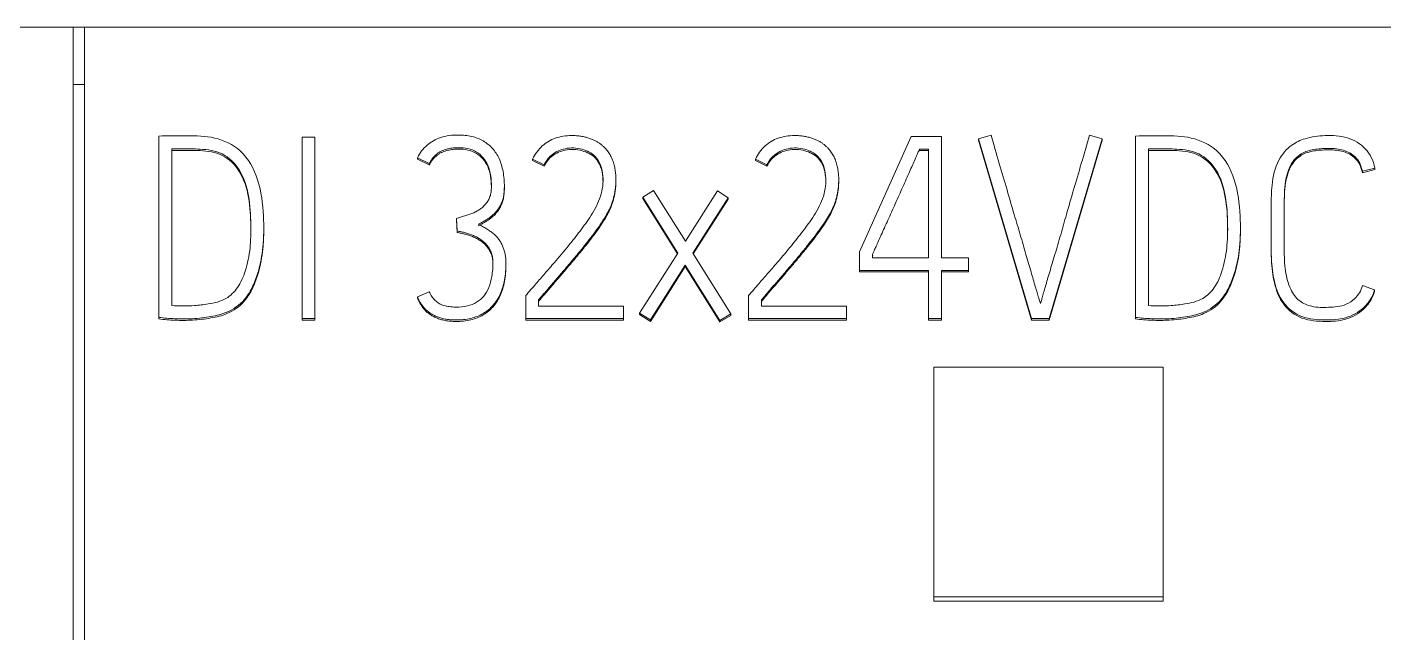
# Model space of a CAD drawing. Header units: millimetres. Extents: x 1359 to 3577, y 1336 to 3557.
# Drawn here: x 2580.87 to 2592.69, y 3048.28 to 3053.56 of the extents above; entities that cross this region are included whole.
import ezdxf

# ---------------------------------------------------------------- set-up
doc = ezdxf.new("R2010")
doc.units = ezdxf.units.MM
doc.layers.add('000-PI-Oprema', color=30, linetype='Continuous', lineweight=5)

msp = doc.modelspace()

# ---------------------------------------------------------------- linework, layer by layer
at = {"layer": '000-PI-Oprema', "color": 0, "linetype": 'ByBlock', "lineweight": 0}
for p, q in [((2581.271, 3053.556), (2576.371, 3053.556)), ((2581.371, 3053.556), (2581.271, 3053.556)), ((2581.371, 3043.373), (2581.371, 3053.556)), ((2606.171, 3053.556), (2581.371, 3053.556)), ((2581.371, 3053.056), (2581.271, 3053.056)), ((2582.018, 3052.607), (2582.018, 3051.027)), ((2583.268, 3052.598), (2583.268, 3051.016)), ((2583.378, 3052.598), (2583.268, 3052.598)), ((2583.378, 3051.016), (2583.378, 3052.598)), ((2588.573, 3052.603), (2588.125, 3051.599)), ((2588.838, 3052.603), (2588.573, 3052.603)), ((2588.838, 3051.546), (2588.838, 3052.603)), ((2589.27, 3052.614), (2589.162, 3052.583)), ((2589.162, 3052.583), (2589.623, 3051.016)), ((2589.162, 3052.583), (2589.162, 3052.57)), ((2589.778, 3051.016), (2590.238, 3052.583)), ((2590.238, 3052.583), (2590.129, 3052.614)), ((2590.238, 3052.583), (2590.238, 3052.57)), ((2590.529, 3052.607), (2590.529, 3051.027)), ((2582.131, 3052.495), (2582.131, 3051.13)), ((2588.647, 3052.493), (2588.647, 3052.48)), ((2588.647, 3052.493), (2588.724, 3052.493)), ((2588.647, 3052.48), (2588.724, 3052.48)), ((2588.724, 3052.493), (2588.724, 3051.546)), ((2589.162, 3052.57), (2589.623, 3051.003)), ((2589.778, 3051.003), (2590.238, 3052.57)), ((2590.642, 3052.495), (2590.642, 3051.13)), ((2584.273, 3052.418), (2584.273, 3052.405)), ((2584.375, 3052.367), (2584.273, 3052.418)), ((2584.375, 3052.355), (2584.273, 3052.405)), ((2584.375, 3052.367), (2584.375, 3052.355)), ((2585.276, 3052.407), (2585.276, 3052.394)), ((2585.376, 3052.356), (2585.276, 3052.407)), ((2585.376, 3052.344), (2585.276, 3052.394)), ((2585.376, 3052.356), (2585.376, 3052.344)), ((2587.218, 3052.407), (2587.218, 3052.394)), ((2587.317, 3052.356), (2587.218, 3052.407)), ((2587.317, 3052.344), (2587.218, 3052.394)), ((2587.317, 3052.356), (2587.317, 3052.344)), ((2586.001, 3052.215), (2586.001, 3052.227)), ((2587.943, 3052.215), (2587.943, 3052.227)), ((2592.615, 3052.328), (2592.506, 3052.301)), ((2592.615, 3052.315), (2592.506, 3052.288)), ((2592.506, 3052.301), (2592.506, 3052.288)), ((2592.615, 3052.328), (2592.615, 3052.315)), ((2585.03, 3052.157), (2585.03, 3052.178)), ((2586.33, 3052.134), (2586.235, 3052.074)), ((2586.607, 3051.691), (2586.33, 3052.134)), ((2586.887, 3052.13), (2586.607, 3051.691)), ((2586.98, 3052.07), (2586.887, 3052.13)), ((2586.235, 3052.074), (2586.235, 3052.062)), ((2586.235, 3052.074), (2586.541, 3051.588)), ((2586.235, 3052.062), (2586.537, 3051.582)), ((2586.672, 3051.588), (2586.98, 3052.07)), ((2586.676, 3051.582), (2586.98, 3052.057)), ((2586.98, 3052.07), (2586.98, 3052.057)), ((2584.612, 3051.89), (2584.612, 3051.877)), ((2584.619, 3051.78), (2584.612, 3051.89)), ((2584.619, 3051.767), (2584.612, 3051.877)), ((2591.711, 3051.966), (2591.711, 3051.954)), ((2582.933, 3051.789), (2582.933, 3051.802)), ((2584.619, 3051.78), (2584.619, 3051.767)), ((2591.443, 3051.789), (2591.443, 3051.802)), ((2591.711, 3051.831), (2591.711, 3051.844)), ((2591.711, 3051.666), (2591.711, 3051.653)), ((2586.541, 3051.588), (2586.208, 3051.064)), ((2587.002, 3051.058), (2586.672, 3051.588)), ((2588.125, 3051.599), (2588.125, 3051.436)), ((2588.236, 3051.546), (2588.236, 3051.575)), ((2588.236, 3051.562), (2588.24, 3051.569)), ((2588.724, 3051.546), (2588.236, 3051.546)), ((2589.073, 3051.546), (2588.838, 3051.546)), ((2589.073, 3051.436), (2589.073, 3051.546)), ((2585.043, 3051.471), (2585.043, 3051.492)), ((2586.303, 3051.005), (2586.605, 3051.482)), ((2586.303, 3050.992), (2586.605, 3051.47)), ((2586.605, 3051.482), (2586.907, 3051)), ((2586.605, 3051.482), (2586.605, 3051.47)), ((2586.605, 3051.47), (2586.907, 3050.988)), ((2588.125, 3051.436), (2588.125, 3051.423)), ((2588.125, 3051.436), (2588.724, 3051.436)), ((2588.125, 3051.423), (2588.724, 3051.423)), ((2588.724, 3051.436), (2588.724, 3051.016)), ((2588.838, 3051.016), (2588.838, 3051.436)), ((2588.838, 3051.436), (2589.073, 3051.436)), ((2588.838, 3051.423), (2589.073, 3051.423)), ((2589.073, 3051.436), (2589.073, 3051.423)), ((2592.508, 3051.304), (2592.612, 3051.267)), ((2584.273, 3051.205), (2584.375, 3051.251)), ((2584.273, 3051.205), (2584.273, 3051.192)), ((2585.216, 3051.016), (2585.216, 3051.218)), ((2585.327, 3051.179), (2585.327, 3051.126)), ((2587.158, 3051.016), (2587.158, 3051.218)), ((2587.269, 3051.179), (2587.269, 3051.126)), ((2592.612, 3051.267), (2592.612, 3051.254)), ((2585.327, 3051.126), (2586.068, 3051.126)), ((2586.068, 3051.126), (2586.068, 3051.016)), ((2586.208, 3051.064), (2586.208, 3051.051)), ((2586.208, 3051.064), (2586.303, 3051.005)), ((2586.208, 3051.051), (2586.303, 3050.992)), ((2586.907, 3051), (2587.002, 3051.058)), ((2586.907, 3050.988), (2587.002, 3051.045)), ((2587.002, 3051.058), (2587.002, 3051.045)), ((2587.269, 3051.126), (2588.01, 3051.126)), ((2588.01, 3051.126), (2588.01, 3051.016)), ((2582.018, 3051.027), (2582.018, 3051.014)), ((2583.268, 3051.016), (2583.378, 3051.016)), ((2583.268, 3051.016), (2583.268, 3051.003)), ((2583.268, 3051.003), (2583.378, 3051.003)), ((2583.378, 3051.016), (2583.378, 3051.003)), ((2585.216, 3051.016), (2585.216, 3051.003)), ((2586.068, 3051.016), (2585.216, 3051.016)), ((2586.068, 3051.003), (2585.216, 3051.003)), ((2586.068, 3051.016), (2586.068, 3051.003)), ((2586.303, 3051.005), (2586.303, 3050.992)), ((2586.907, 3051), (2586.907, 3050.988)), ((2588.01, 3051.016), (2587.158, 3051.016)), ((2587.158, 3051.016), (2587.158, 3051.003)), ((2588.01, 3051.003), (2587.158, 3051.003)), ((2588.01, 3051.016), (2588.01, 3051.003)), ((2588.724, 3051.016), (2588.724, 3051.003)), ((2588.724, 3051.016), (2588.838, 3051.016)), ((2588.724, 3051.003), (2588.838, 3051.003)), ((2588.838, 3051.016), (2588.838, 3051.003)), ((2589.623, 3051.016), (2589.778, 3051.016)), ((2589.623, 3051.016), (2589.623, 3051.003)), ((2589.623, 3051.003), (2589.778, 3051.003)), ((2589.778, 3051.016), (2589.778, 3051.003)), ((2590.529, 3051.027), (2590.529, 3051.014)), ((2588.771, 3050.592), (2588.771, 3048.593)), ((2590.771, 3050.592), (2588.771, 3050.592)), ((2590.771, 3048.593), (2590.771, 3050.592)), ((2588.771, 3048.593), (2588.771, 3048.555)), ((2588.771, 3048.593), (2590.771, 3048.593)), ((2590.771, 3048.593), (2590.771, 3048.555)), ((2588.771, 3048.555), (2590.771, 3048.555))]:
    msp.add_line(p, q, dxfattribs=at)
for points, knots in [([(2581.271, 3053.556), (2581.271, 3052.471), (2581.271, 3048.868), (2581.271, 3045.263), (2581.271, 3042.742)], [0, 0, 0, 0, 0.301146, 1, 1, 1, 1]), ([(2582.018, 3051.027), (2582.065, 3051.021), (2582.163, 3051.013), (2582.316, 3051.013), (2582.468, 3051.031), (2582.628, 3051.068), (2582.763, 3051.163), (2582.842, 3051.299), (2582.897, 3051.452), (2582.934, 3051.657), (2582.935, 3051.926), (2582.902, 3052.221), (2582.76, 3052.489), (2582.509, 3052.608), (2582.261, 3052.609), (2582.1, 3052.611), (2582.018, 3052.607)], [0, 0, 0, 0, 0.048928, 0.10152, 0.156673, 0.206259, 0.270351, 0.31956, 0.366981, 0.439378, 0.534587, 0.645045, 0.746603, 0.832762, 0.916147, 1, 1, 1, 1]), ([(2584.273, 3052.418), (2584.292, 3052.461), (2584.35, 3052.534), (2584.478, 3052.605), (2584.616, 3052.621), (2584.743, 3052.609), (2584.848, 3052.57), (2584.93, 3052.502), (2584.99, 3052.409), (2585.023, 3052.294), (2585.031, 3052.193), (2585.028, 3052.118), (2585.022, 3052.075), (2585.011, 3052.037), (2584.996, 3052.003), (2584.978, 3051.973), (2584.957, 3051.947), (2584.934, 3051.923), (2584.909, 3051.902), (2584.883, 3051.884), (2584.857, 3051.868), (2584.83, 3051.853), (2584.812, 3051.843), (2584.803, 3051.839)], [0, 0, 0, 0, 0.090044, 0.177969, 0.277991, 0.355408, 0.424426, 0.491004, 0.560177, 0.636379, 0.72419, 0.755913, 0.784262, 0.809647, 0.83316, 0.855708, 0.877614, 0.899011, 0.919895, 0.94045, 0.960699, 0.980541, 1, 1, 1, 1]), ([(2585.276, 3052.407), (2585.295, 3052.45), (2585.352, 3052.525), (2585.473, 3052.599), (2585.582, 3052.613), (2585.657, 3052.611), (2585.696, 3052.606), (2585.732, 3052.599), (2585.765, 3052.589), (2585.795, 3052.578), (2585.823, 3052.566), (2585.847, 3052.552), (2585.869, 3052.537), (2585.888, 3052.521), (2585.905, 3052.504), (2585.92, 3052.487), (2585.938, 3052.465), (2585.956, 3052.435), (2585.974, 3052.396), (2585.987, 3052.355), (2585.995, 3052.313), (2586, 3052.271), (2586.002, 3052.23), (2586.001, 3052.191), (2585.997, 3052.153), (2585.992, 3052.117), (2585.984, 3052.081), (2585.975, 3052.047), (2585.962, 3052.008), (2585.942, 3051.962), (2585.912, 3051.907), (2585.875, 3051.849), (2585.832, 3051.787), (2585.782, 3051.721), (2585.728, 3051.651), (2585.668, 3051.579), (2585.605, 3051.503), (2585.538, 3051.425), (2585.469, 3051.345), (2585.398, 3051.262), (2585.351, 3051.207), (2585.327, 3051.179)], [0, 0, 0, 0, 0.061339, 0.118477, 0.180647, 0.199061, 0.216082, 0.231833, 0.246526, 0.260308, 0.273254, 0.285426, 0.29689, 0.307753, 0.31802, 0.327627, 0.336606, 0.355189, 0.37361, 0.392165, 0.410785, 0.42927, 0.447741, 0.464235, 0.480574, 0.496814, 0.51268, 0.527892, 0.542508, 0.566365, 0.593275, 0.623397, 0.656474, 0.692185, 0.730563, 0.771282, 0.814001, 0.858722, 0.904903, 0.951996, 1, 1, 1, 1]), ([(2587.218, 3052.407), (2587.237, 3052.45), (2587.293, 3052.525), (2587.415, 3052.599), (2587.523, 3052.613), (2587.599, 3052.611), (2587.638, 3052.606), (2587.674, 3052.599), (2587.707, 3052.589), (2587.737, 3052.578), (2587.764, 3052.566), (2587.789, 3052.552), (2587.811, 3052.537), (2587.83, 3052.521), (2587.847, 3052.504), (2587.861, 3052.487), (2587.879, 3052.465), (2587.898, 3052.435), (2587.916, 3052.396), (2587.928, 3052.355), (2587.937, 3052.313), (2587.942, 3052.271), (2587.944, 3052.23), (2587.942, 3052.191), (2587.939, 3052.153), (2587.934, 3052.117), (2587.926, 3052.081), (2587.917, 3052.047), (2587.903, 3052.008), (2587.884, 3051.962), (2587.854, 3051.907), (2587.817, 3051.849), (2587.773, 3051.787), (2587.724, 3051.721), (2587.669, 3051.651), (2587.61, 3051.579), (2587.547, 3051.503), (2587.48, 3051.425), (2587.411, 3051.345), (2587.34, 3051.262), (2587.293, 3051.207), (2587.269, 3051.179)], [0, 0, 0, 0, 0.061339, 0.118477, 0.180647, 0.199061, 0.216082, 0.231833, 0.246526, 0.260308, 0.273254, 0.285426, 0.29689, 0.307753, 0.31802, 0.327627, 0.336606, 0.355189, 0.37361, 0.392165, 0.410785, 0.42927, 0.447741, 0.464235, 0.480574, 0.496814, 0.51268, 0.527892, 0.542508, 0.566365, 0.593275, 0.623397, 0.656474, 0.692185, 0.730563, 0.771282, 0.814001, 0.858722, 0.904903, 0.951996, 1, 1, 1, 1]), ([(2589.701, 3051.148), (2589.699, 3051.154), (2589.693, 3051.171), (2589.684, 3051.203), (2589.671, 3051.246), (2589.655, 3051.298), (2589.638, 3051.359), (2589.618, 3051.426), (2589.597, 3051.499), (2589.574, 3051.578), (2589.55, 3051.662), (2589.524, 3051.748), (2589.499, 3051.835), (2589.459, 3051.965), (2589.408, 3052.143), (2589.34, 3052.373), (2589.294, 3052.532), (2589.27, 3052.614)], [0, 0, 0, 0, 0.013272, 0.034859, 0.06476, 0.101229, 0.142516, 0.188621, 0.238884, 0.292645, 0.349905, 0.409112, 0.468717, 0.528719, 0.675164, 0.832258, 1, 1, 1, 1]), ([(2590.129, 3052.614), (2590.105, 3052.532), (2590.058, 3052.373), (2589.99, 3052.143), (2589.939, 3051.965), (2589.902, 3051.835), (2589.877, 3051.748), (2589.852, 3051.662), (2589.828, 3051.578), (2589.804, 3051.499), (2589.782, 3051.426), (2589.762, 3051.359), (2589.744, 3051.298), (2589.729, 3051.246), (2589.717, 3051.203), (2589.708, 3051.171), (2589.703, 3051.154), (2589.701, 3051.148)], [0, 0, 0, 0, 0.167989, 0.325145, 0.471471, 0.531274, 0.590769, 0.649955, 0.70726, 0.76111, 0.811506, 0.857719, 0.899023, 0.935417, 0.96522, 0.986746, 1, 1, 1, 1]), ([(2590.529, 3051.027), (2590.576, 3051.021), (2590.674, 3051.013), (2590.826, 3051.013), (2590.978, 3051.031), (2591.139, 3051.068), (2591.273, 3051.163), (2591.352, 3051.299), (2591.408, 3051.452), (2591.444, 3051.657), (2591.445, 3051.926), (2591.412, 3052.221), (2591.27, 3052.489), (2591.02, 3052.608), (2590.772, 3052.609), (2590.61, 3052.611), (2590.529, 3052.607)], [0, 0, 0, 0, 0.048928, 0.10152, 0.156673, 0.206259, 0.270351, 0.31956, 0.366981, 0.439378, 0.534587, 0.645045, 0.746603, 0.832762, 0.916147, 1, 1, 1, 1]), ([(2592.612, 3051.267), (2592.605, 3051.241), (2592.579, 3051.178), (2592.493, 3051.078), (2592.34, 3051.006), (2592.15, 3051.002), (2591.95, 3051.022), (2591.789, 3051.168), (2591.727, 3051.364), (2591.708, 3051.572), (2591.712, 3051.783), (2591.711, 3051.988), (2591.713, 3052.194), (2591.756, 3052.388), (2591.873, 3052.529), (2592.02, 3052.596), (2592.186, 3052.617), (2592.374, 3052.608), (2592.548, 3052.505), (2592.6, 3052.396), (2592.615, 3052.328)], [0, 0, 0, 0, 0.023749, 0.063372, 0.118592, 0.172501, 0.236244, 0.297229, 0.359591, 0.421629, 0.490644, 0.554667, 0.610982, 0.680492, 0.733777, 0.772528, 0.826559, 0.886213, 0.942216, 1, 1, 1, 1]), ([(2582.131, 3051.13), (2582.198, 3051.126), (2582.304, 3051.126), (2582.462, 3051.144), (2582.604, 3051.175), (2582.716, 3051.288), (2582.783, 3051.444), (2582.819, 3051.63), (2582.823, 3051.851), (2582.81, 3052.082), (2582.743, 3052.31), (2582.582, 3052.47), (2582.39, 3052.497), (2582.243, 3052.495), (2582.161, 3052.495), (2582.131, 3052.495)], [0, 0, 0, 0, 0.085013, 0.135874, 0.205821, 0.265138, 0.333279, 0.422662, 0.50952, 0.618636, 0.722487, 0.80996, 0.894466, 0.962458, 1, 1, 1, 1]), ([(2582.821, 3051.785), (2582.821, 3051.797), (2582.82, 3051.893), (2582.81, 3052.069), (2582.743, 3052.297), (2582.582, 3052.458), (2582.39, 3052.484), (2582.243, 3052.482), (2582.161, 3052.482), (2582.131, 3052.482)], [0, 0, 0, 0, 0.030851, 0.246457, 0.451657, 0.624495, 0.791473, 0.92582, 1, 1, 1, 1]), ([(2584.612, 3051.89), (2584.624, 3051.893), (2584.648, 3051.9), (2584.684, 3051.911), (2584.72, 3051.922), (2584.755, 3051.935), (2584.788, 3051.951), (2584.818, 3051.969), (2584.845, 3051.991), (2584.869, 3052.017), (2584.89, 3052.046), (2584.906, 3052.08), (2584.915, 3052.121), (2584.919, 3052.213), (2584.906, 3052.346), (2584.794, 3052.488), (2584.675, 3052.507), (2584.605, 3052.505), (2584.582, 3052.504), (2584.559, 3052.501), (2584.536, 3052.496), (2584.513, 3052.489), (2584.49, 3052.481), (2584.468, 3052.47), (2584.447, 3052.456), (2584.426, 3052.439), (2584.407, 3052.419), (2584.39, 3052.394), (2584.38, 3052.377), (2584.375, 3052.367)], [0, 0, 0, 0, 0.029364, 0.059027, 0.088993, 0.118548, 0.147162, 0.175106, 0.202604, 0.230099, 0.258166, 0.287672, 0.320058, 0.356367, 0.509421, 0.627625, 0.757774, 0.775505, 0.793677, 0.812339, 0.831209, 0.85007, 0.86906, 0.888397, 0.908411, 0.929359, 0.951405, 0.974839, 1, 1, 1, 1]), ([(2584.916, 3052.168), (2584.916, 3052.227), (2584.903, 3052.338), (2584.794, 3052.475), (2584.675, 3052.495), (2584.605, 3052.493), (2584.582, 3052.491), (2584.559, 3052.488), (2584.536, 3052.483), (2584.513, 3052.477), (2584.49, 3052.468), (2584.468, 3052.457), (2584.447, 3052.443), (2584.426, 3052.426), (2584.407, 3052.406), (2584.39, 3052.382), (2584.38, 3052.364), (2584.375, 3052.355)], [0, 0, 0, 0, 0.222922, 0.410158, 0.616314, 0.644399, 0.673184, 0.702745, 0.732635, 0.762511, 0.792591, 0.823221, 0.854923, 0.888104, 0.923025, 0.960145, 1, 1, 1, 1]), ([(2585.216, 3051.218), (2585.245, 3051.252), (2585.301, 3051.316), (2585.384, 3051.411), (2585.479, 3051.521), (2585.583, 3051.643), (2585.691, 3051.78), (2585.792, 3051.919), (2585.877, 3052.078), (2585.901, 3052.26), (2585.849, 3052.432), (2585.703, 3052.503), (2585.567, 3052.509), (2585.442, 3052.456), (2585.394, 3052.394), (2585.376, 3052.356)], [0, 0, 0, 0, 0.068794, 0.128406, 0.193582, 0.291346, 0.373604, 0.45943, 0.554437, 0.645803, 0.738171, 0.803969, 0.878932, 0.940491, 1, 1, 1, 1]), ([(2585.889, 3052.21), (2585.889, 3052.223), (2585.886, 3052.297), (2585.849, 3052.419), (2585.703, 3052.49), (2585.567, 3052.496), (2585.442, 3052.443), (2585.394, 3052.381), (2585.376, 3052.344)], [0, 0, 0, 0, 0.051721, 0.299015, 0.475174, 0.675868, 0.840679, 1, 1, 1, 1]), ([(2587.158, 3051.218), (2587.187, 3051.252), (2587.242, 3051.316), (2587.326, 3051.411), (2587.421, 3051.521), (2587.525, 3051.643), (2587.633, 3051.78), (2587.734, 3051.919), (2587.819, 3052.078), (2587.842, 3052.26), (2587.79, 3052.432), (2587.644, 3052.503), (2587.509, 3052.509), (2587.384, 3052.456), (2587.336, 3052.394), (2587.317, 3052.356)], [0, 0, 0, 0, 0.068794, 0.128406, 0.193582, 0.291346, 0.373604, 0.45943, 0.554437, 0.645803, 0.738171, 0.803969, 0.878932, 0.940491, 1, 1, 1, 1]), ([(2587.831, 3052.21), (2587.831, 3052.223), (2587.827, 3052.297), (2587.79, 3052.419), (2587.644, 3052.49), (2587.509, 3052.496), (2587.384, 3052.443), (2587.336, 3052.381), (2587.317, 3052.344)], [0, 0, 0, 0, 0.051721, 0.299015, 0.475174, 0.675868, 0.840679, 1, 1, 1, 1]), ([(2588.236, 3051.575), (2588.238, 3051.578), (2588.243, 3051.589), (2588.254, 3051.613), (2588.27, 3051.649), (2588.291, 3051.695), (2588.315, 3051.749), (2588.342, 3051.81), (2588.372, 3051.876), (2588.403, 3051.946), (2588.436, 3052.018), (2588.469, 3052.091), (2588.501, 3052.163), (2588.531, 3052.23), (2588.559, 3052.294), (2588.584, 3052.351), (2588.606, 3052.402), (2588.625, 3052.442), (2588.638, 3052.472), (2588.644, 3052.487), (2588.647, 3052.493)], [0, 0, 0, 0, 0.010734, 0.036404, 0.077011, 0.128795, 0.187998, 0.254619, 0.326966, 0.403344, 0.483752, 0.564544, 0.642072, 0.716335, 0.785641, 0.848294, 0.904294, 0.950045, 0.981947, 1, 1, 1, 1]), ([(2590.642, 3051.13), (2590.708, 3051.126), (2590.814, 3051.126), (2590.973, 3051.144), (2591.114, 3051.175), (2591.227, 3051.288), (2591.293, 3051.444), (2591.329, 3051.63), (2591.334, 3051.851), (2591.321, 3052.082), (2591.254, 3052.31), (2591.092, 3052.47), (2590.9, 3052.497), (2590.753, 3052.495), (2590.671, 3052.495), (2590.642, 3052.495)], [0, 0, 0, 0, 0.085013, 0.135874, 0.205821, 0.265138, 0.333279, 0.422662, 0.50952, 0.618636, 0.722487, 0.80996, 0.894466, 0.962458, 1, 1, 1, 1]), ([(2591.332, 3051.785), (2591.332, 3051.797), (2591.331, 3051.893), (2591.321, 3052.069), (2591.254, 3052.297), (2591.092, 3052.458), (2590.9, 3052.484), (2590.753, 3052.482), (2590.671, 3052.482), (2590.642, 3052.482)], [0, 0, 0, 0, 0.030851, 0.246457, 0.451657, 0.624495, 0.791473, 0.92582, 1, 1, 1, 1]), ([(2592.506, 3052.301), (2592.495, 3052.352), (2592.459, 3052.429), (2592.34, 3052.493), (2592.218, 3052.502), (2592.099, 3052.495), (2591.976, 3052.468), (2591.872, 3052.365), (2591.827, 3052.199), (2591.824, 3052.017), (2591.825, 3051.822), (2591.823, 3051.628), (2591.828, 3051.439), (2591.869, 3051.281), (2591.948, 3051.163), (2592.074, 3051.113), (2592.213, 3051.113), (2592.348, 3051.123), (2592.456, 3051.197), (2592.493, 3051.259), (2592.508, 3051.304)], [0, 0, 0, 0, 0.052928, 0.097969, 0.144851, 0.190624, 0.232935, 0.284925, 0.348337, 0.424764, 0.49245, 0.572241, 0.64631, 0.708712, 0.757514, 0.801091, 0.856423, 0.915681, 0.949914, 1, 1, 1, 1]), ([(2592.506, 3052.288), (2592.495, 3052.34), (2592.459, 3052.416), (2592.34, 3052.481), (2592.218, 3052.489), (2592.099, 3052.483), (2591.976, 3052.455), (2591.872, 3052.352), (2591.827, 3052.186), (2591.824, 3052.005), (2591.825, 3051.834), (2591.824, 3051.73), (2591.824, 3051.685)], [0, 0, 0, 0, 0.097342, 0.180178, 0.266401, 0.350584, 0.428399, 0.524015, 0.640638, 0.781197, 0.905681, 1, 1, 1, 1]), ([(2585.03, 3052.154), (2585.03, 3052.153), (2585.029, 3052.136), (2585.028, 3052.105), (2585.022, 3052.062), (2585.011, 3052.024), (2584.996, 3051.991), (2584.978, 3051.96), (2584.957, 3051.934), (2584.934, 3051.91), (2584.909, 3051.889), (2584.883, 3051.871), (2584.857, 3051.855), (2584.83, 3051.84), (2584.812, 3051.831), (2584.803, 3051.826)], [0, 0, 0, 0, 0.004463, 0.118969, 0.221294, 0.31292, 0.39779, 0.479177, 0.55825, 0.63548, 0.710862, 0.785053, 0.858141, 0.929761, 1, 1, 1, 1]), ([(2586.001, 3052.216), (2586.001, 3052.216), (2586.002, 3052.203), (2586.001, 3052.178), (2585.997, 3052.141), (2585.992, 3052.104), (2585.984, 3052.068), (2585.975, 3052.034), (2585.962, 3051.996), (2585.942, 3051.949), (2585.912, 3051.895), (2585.875, 3051.836), (2585.832, 3051.774), (2585.782, 3051.708), (2585.728, 3051.639), (2585.668, 3051.566), (2585.605, 3051.491), (2585.538, 3051.413), (2585.469, 3051.332), (2585.398, 3051.25), (2585.351, 3051.194), (2585.327, 3051.166)], [0, 0, 0, 0, 0.000351, 0.030208, 0.059783, 0.089178, 0.117897, 0.145433, 0.17189, 0.215074, 0.263783, 0.318309, 0.378181, 0.442821, 0.512289, 0.585996, 0.663321, 0.744272, 0.827864, 0.913107, 1, 1, 1, 1]), ([(2587.943, 3052.216), (2587.943, 3052.216), (2587.943, 3052.203), (2587.942, 3052.178), (2587.939, 3052.141), (2587.934, 3052.104), (2587.926, 3052.068), (2587.917, 3052.034), (2587.903, 3051.996), (2587.884, 3051.949), (2587.854, 3051.895), (2587.817, 3051.836), (2587.773, 3051.774), (2587.724, 3051.708), (2587.669, 3051.639), (2587.61, 3051.566), (2587.547, 3051.491), (2587.48, 3051.413), (2587.411, 3051.332), (2587.34, 3051.25), (2587.293, 3051.194), (2587.269, 3051.166)], [0, 0, 0, 0, 0.000351, 0.030208, 0.059783, 0.089178, 0.117897, 0.145433, 0.17189, 0.215074, 0.263783, 0.318309, 0.378181, 0.442821, 0.512289, 0.585996, 0.663321, 0.744272, 0.827864, 0.913107, 1, 1, 1, 1]), ([(2582.018, 3051.014), (2582.065, 3051.008), (2582.163, 3051), (2582.316, 3051.001), (2582.468, 3051.018), (2582.628, 3051.055), (2582.763, 3051.15), (2582.842, 3051.286), (2582.897, 3051.439), (2582.927, 3051.609), (2582.933, 3051.734), (2582.933, 3051.789)], [0, 0, 0, 0, 0.098443, 0.204258, 0.315227, 0.414995, 0.543949, 0.642959, 0.738369, 0.884032, 1, 1, 1, 1]), ([(2584.803, 3051.839), (2584.815, 3051.833), (2584.839, 3051.82), (2584.872, 3051.8), (2584.904, 3051.78), (2584.933, 3051.759), (2584.958, 3051.735), (2584.98, 3051.71), (2584.999, 3051.681), (2585.014, 3051.651), (2585.027, 3051.617), (2585.036, 3051.581), (2585.042, 3051.542), (2585.044, 3051.465), (2585.036, 3051.358), (2585, 3051.232), (2584.937, 3051.13), (2584.847, 3051.055), (2584.734, 3051.012), (2584.634, 3051.003), (2584.559, 3051.006), (2584.514, 3051.011), (2584.473, 3051.021), (2584.438, 3051.034), (2584.406, 3051.05), (2584.377, 3051.068), (2584.352, 3051.088), (2584.33, 3051.109), (2584.313, 3051.133), (2584.297, 3051.157), (2584.284, 3051.181), (2584.276, 3051.197), (2584.273, 3051.205)], [0, 0, 0, 0, 0.025257, 0.04947, 0.072678, 0.09489, 0.116257, 0.13704, 0.157793, 0.179079, 0.201165, 0.224382, 0.249105, 0.275597, 0.367907, 0.447752, 0.519784, 0.588829, 0.660512, 0.741164, 0.772461, 0.800616, 0.825923, 0.849188, 0.871088, 0.891868, 0.911666, 0.930597, 0.948935, 0.96669, 0.983692, 1, 1, 1, 1]), ([(2584.375, 3051.251), (2584.381, 3051.236), (2584.396, 3051.209), (2584.425, 3051.174), (2584.46, 3051.147), (2584.502, 3051.129), (2584.552, 3051.119), (2584.622, 3051.115), (2584.704, 3051.122), (2584.789, 3051.154), (2584.855, 3051.21), (2584.899, 3051.29), (2584.924, 3051.39), (2584.932, 3051.479), (2584.928, 3051.547), (2584.918, 3051.587), (2584.902, 3051.622), (2584.881, 3051.653), (2584.856, 3051.681), (2584.827, 3051.704), (2584.795, 3051.724), (2584.762, 3051.74), (2584.727, 3051.754), (2584.691, 3051.764), (2584.655, 3051.773), (2584.631, 3051.778), (2584.619, 3051.78)], [0, 0, 0, 0, 0.036915, 0.070606, 0.102584, 0.136025, 0.174009, 0.217714, 0.293477, 0.358868, 0.420065, 0.485571, 0.562465, 0.654475, 0.687582, 0.718308, 0.747613, 0.776093, 0.803947, 0.831767, 0.859738, 0.887815, 0.916282, 0.944737, 0.97262, 1, 1, 1, 1]), ([(2584.93, 3051.478), (2584.93, 3051.483), (2584.93, 3051.502), (2584.928, 3051.534), (2584.918, 3051.574), (2584.902, 3051.61), (2584.881, 3051.641), (2584.856, 3051.668), (2584.827, 3051.692), (2584.795, 3051.711), (2584.762, 3051.728), (2584.727, 3051.741), (2584.691, 3051.751), (2584.655, 3051.76), (2584.631, 3051.765), (2584.619, 3051.767)], [0, 0, 0, 0, 0.02887, 0.121921, 0.208278, 0.290642, 0.370687, 0.448975, 0.527165, 0.60578, 0.684693, 0.764704, 0.844679, 0.923045, 1, 1, 1, 1]), ([(2590.529, 3051.014), (2590.576, 3051.008), (2590.674, 3051), (2590.826, 3051.001), (2590.978, 3051.018), (2591.139, 3051.055), (2591.273, 3051.15), (2591.352, 3051.286), (2591.408, 3051.439), (2591.438, 3051.609), (2591.443, 3051.734), (2591.443, 3051.789)], [0, 0, 0, 0, 0.098443, 0.204258, 0.315227, 0.414995, 0.543949, 0.642959, 0.738369, 0.884032, 1, 1, 1, 1]), ([(2592.612, 3051.254), (2592.605, 3051.229), (2592.579, 3051.166), (2592.493, 3051.065), (2592.34, 3050.993), (2592.15, 3050.989), (2591.95, 3051.009), (2591.789, 3051.155), (2591.727, 3051.351), (2591.712, 3051.519), (2591.711, 3051.62), (2591.711, 3051.654)], [0, 0, 0, 0, 0.052439, 0.139927, 0.261857, 0.380889, 0.521635, 0.656293, 0.793992, 0.930972, 1, 1, 1, 1]), ([(2585.043, 3051.479), (2585.043, 3051.432), (2585.035, 3051.343), (2585, 3051.219), (2584.937, 3051.117), (2584.847, 3051.043), (2584.734, 3051), (2584.634, 3050.99), (2584.559, 3050.993), (2584.514, 3050.999), (2584.473, 3051.009), (2584.438, 3051.022), (2584.406, 3051.037), (2584.377, 3051.055), (2584.352, 3051.075), (2584.33, 3051.097), (2584.313, 3051.12), (2584.297, 3051.144), (2584.284, 3051.168), (2584.276, 3051.184), (2584.273, 3051.192)], [0, 0, 0, 0, 0.121082, 0.232106, 0.332265, 0.428272, 0.527947, 0.640092, 0.683609, 0.722759, 0.757948, 0.790298, 0.82075, 0.849643, 0.877172, 0.903496, 0.928994, 0.953682, 0.977324, 1, 1, 1, 1])]:
    msp.add_open_spline(points, degree=3, knots=knots, dxfattribs=at)

doc.saveas('drawing.dxf')
